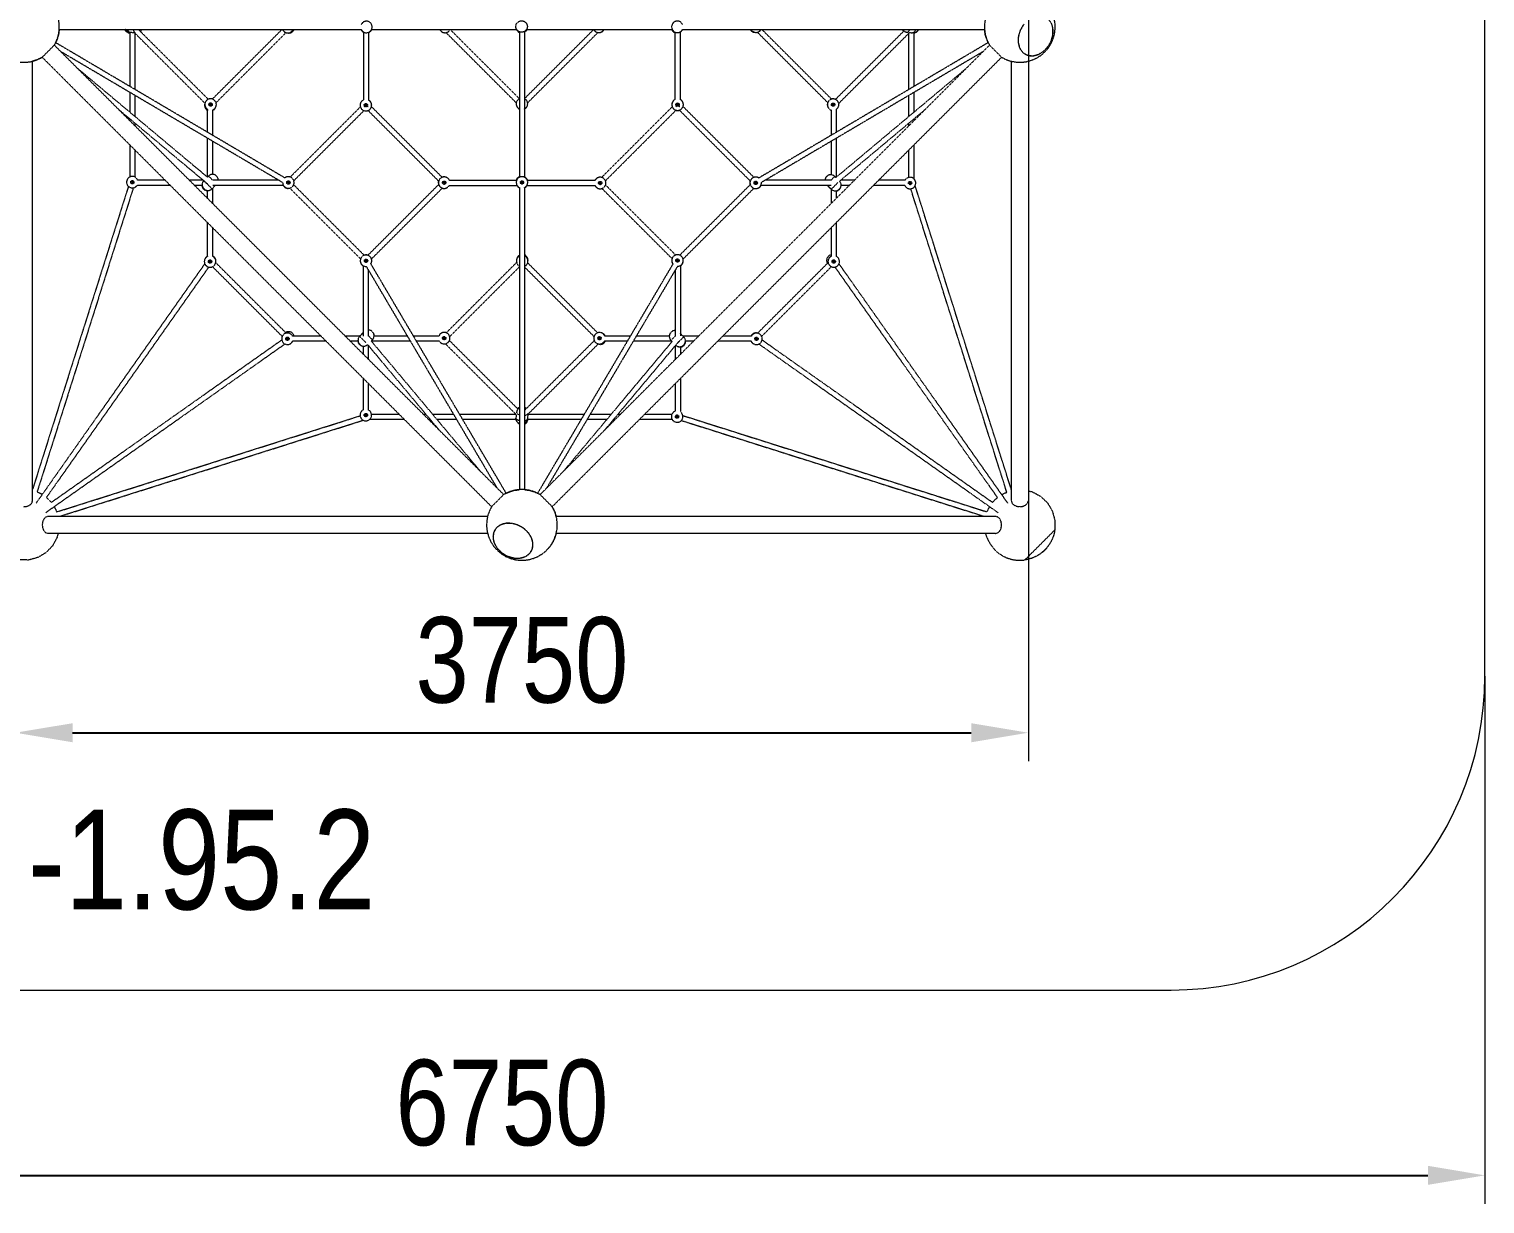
# Model space of a CAD drawing. Header units: millimetres. Extents: x -4439 to 3374, y -3971 to 3529.
# Drawn here: x -1729 to 3374, y -3971 to 146 of the extents above; entities that cross this region are included whole.
import ezdxf

# ---------------------------------------------------------------- set-up
doc = ezdxf.new("R2010")
doc.units = ezdxf.units.MM
doc.linetypes.add('HIDDEN', pattern=[1.905, 1.27, -0.635])
for name, color, linetype in [('DIKOM_АРТИКУЛ', 7, 'Continuous'), ('DIKOM_ЗОНА', 90, 'Continuous'), ('DIKOM_ОБЪЕКТ', 7, 'Continuous'), ('DIKOM_РАЗМЕР_ЗОНА', 7, 'Continuous'), ('DIKOM_РАЗМЕР_ОБЪЕКТА', 7, 'Continuous')]:
    doc.layers.add(name, color=color, linetype=linetype)
doc.styles.add('style1', font='arialbd.ttf', dxfattribs={"width": 0.8})
doc.dimstyles.new('1-50', dxfattribs={"dimtxt": 300, "dimasz": 200, "dimexe": 100, "dimexo": 0, "dimgap": 100, "dimtad": 1, "dimtxsty": 'style1', "dimcen": 200, "dimclrd": 7, "dimclre": 7, "dimclrt": 7, "dimadec": 1, "dimazin": 2, "dimtfac": 1, "dimtmove": 0, "dimatfit": 2, "dimfxl": 0, "dimlwd": 25, "dimlwe": 18, "dimarcsym": 0})

# ---------------------------------------------------------------- blocks, each defined once
blk = doc.blocks.new('*D1')
at = {"layer": 'Defpoints', "color": 0, "transparency": 16777216}
for p in [(-1776.5, 2072.2), (1773.8, 2072.2), (1773.8, -2319.5)]:
    blk.add_point(p, dxfattribs=at)
at = {"layer": 'DIKOM_РАЗМЕР_ОБЪЕКТА', "color": 7, "lineweight": 18, "transparency": 16777216}
for p, q in [((-1776.5, 2072.2), (-1776.5, -2419.5)), ((1773.8, 2072.2), (1773.8, -2419.5))]:
    blk.add_line(p, q, dxfattribs=at)
at = {"layer": 'DIKOM_РАЗМЕР_ОБЪЕКТА', "color": 7, "lineweight": 25, "transparency": 16777216}
blk.add_line((-1576.5, -2319.5), (1573.8, -2319.5), dxfattribs=at)
at = {"layer": 'DIKOM_РАЗМЕР_ОБЪЕКТА', "color": 7, "transparency": 16777216}
for points in [[(-1576.5, -2286.2), (-1576.5, -2352.9), (-1776.5, -2319.5)], [(1573.8, -2286.2), (1573.8, -2352.9), (1773.8, -2319.5)]]:
    blk.add_solid(points, dxfattribs=at)
at = {"layer": 'DIKOM_РАЗМЕР_ОБЪЕКТА', "color": 7, "transparency": 16777216, "insert": (-1.4, -2066.2), "char_height": 300, "attachment_point": 5, "style": 'style1'}
blk.add_mtext('{\\fArial|b0|i0|c204|p34;3750}', dxfattribs=at)
blk = doc.blocks.new('*D3')
at = {"layer": 'Defpoints', "color": 0, "transparency": 16777216}
for p in [(-3376.5, -2121.3), (3373.8, -2121.3), (3373.8, -3870.6)]:
    blk.add_point(p, dxfattribs=at)
at = {"layer": 'DIKOM_РАЗМЕР_ЗОНА', "color": 7, "lineweight": 18, "transparency": 16777216}
for p, q in [((-3376.5, -2121.3), (-3376.5, -3970.6)), ((3373.8, -2121.3), (3373.8, -3970.6))]:
    blk.add_line(p, q, dxfattribs=at)
at = {"layer": 'DIKOM_РАЗМЕР_ЗОНА', "color": 7, "lineweight": 25, "transparency": 16777216}
blk.add_line((-3176.5, -3870.6), (3173.8, -3870.6), dxfattribs=at)
at = {"layer": 'DIKOM_РАЗМЕР_ЗОНА', "color": 7, "transparency": 16777216}
for points in [[(-3176.5, -3837.2), (-3176.5, -3903.9), (-3376.5, -3870.6)], [(3173.8, -3837.2), (3173.8, -3903.9), (3373.8, -3870.6)]]:
    blk.add_solid(points, dxfattribs=at)
at = {"layer": 'DIKOM_РАЗМЕР_ЗОНА', "color": 7, "transparency": 16777216, "insert": (-71.2, -3617.4), "char_height": 300, "attachment_point": 5, "style": 'style1'}
blk.add_mtext('{\\fArial|b0|i0|c204|p34;6750}', dxfattribs=at)

msp = doc.modelspace()

# ---------------------------------------------------------------- linework, layer by layer
at = {"layer": 'DIKOM_ЗОНА', "color": 3, "lineweight": 15}
msp.add_lwpolyline([(-3376.52, 2428.976), (-3376.52, -2121.303, 0.41421356), (-2276.52, -3221.303), (2273.759, -3221.303, 0.41421356), (3373.759, -2121.303), (3373.759, 2428.976, 0.41421356), (2273.759, 3528.976), (-2276.52, 3528.976, 0.41421356)], format="xyb", close=True, dxfattribs=at)
at = {"layer": 'DIKOM_ОБЪЕКТ', "color": 7, "linetype": 'HIDDEN', "lineweight": 15}
for p, q in [((1755.409, 159.786), (1744.25, 139.792)), ((-1622.964, 144.836), (-564.399, 144.836)), ((-1382.044, 142.842), (-1382.503, 144.836)), ((-1376.062, 132.721), (-1376.062, -54.321)), ((-1358.757, 132.804), (-1375.024, 134.544)), ((-1375.022, 132.721), (-1375.022, 134.544)), ((-1112.093, -113.86), (-1358.757, 132.804)), ((-1358.062, 132.108), (-1358.062, -64.942)), ((-1100.714, -99.784), (-1345.334, 144.836)), ((-842.517, 144.836), (-1086.31, -98.957)), ((-828.17, 133.727), (-1073.461, -111.563)), ((-556.653, 136.349), (-556.653, -102.182)), ((-538.653, 135.043), (-538.653, -102.875)), ((-528.251, 144.836), (-19.546, 144.836)), ((-21.039, -112.37), (-267.313, 133.904)), ((-10.38, -97.572), (-252.789, 144.836)), ((-10.38, 136.912), (-10.38, -373.297)), ((250.028, 144.836), (7.62, -97.572)), ((7.62, 137.969), (7.62, -373.034)), ((14.695, 144.836), (525.753, 144.836)), ((264.826, 134.178), (18.552, -112.096)), ((535.892, -100.405), (535.892, 135.505)), ((553.892, -100.895), (553.892, 136.868)), ((561.428, 144.836), (1620.092, 144.836)), ((1070.547, -111.41), (823.826, 135.31)), ((1083.854, -99.262), (839.756, 144.836)), ((1337.493, 139.756), (1097.524, -100.213)), ((1357.428, 134.235), (1108.927, -114.266)), ((1355.301, -64.942), (1355.301, 132.108)), ((1357.428, 134.235), (1367.983, 133.107)), ((1373.301, -54.321), (1373.301, 133.107)), ((1738.437, 118.824), (1738.146, 97.641)), ((1744.25, 139.792), (1738.437, 118.824)), ((1853.249, 104.198), (1853.879, 105.327)), ((1853.879, 105.327), (1859.692, 126.295)), ((1859.692, 126.295), (1859.983, 147.478)), ((-1640.23, 89.973), (-1682.657, 47.546)), ((-1641.199, 89.004), (-1635.987, 97.635)), ((-1640.23, 89.973), (-65.243, -1485.014)), ((-831.989, -375.377), (-1635.506, 98.777)), ((-839.978, -391.563), (-1617.522, 67.264)), ((62.483, -1485.014), (1637.47, 89.973)), ((1632.396, 98.571), (828.781, -375.641)), ((1614.761, 67.264), (838.032, -391.082)), ((1632.937, 98.209), (1638.133, 89.309)), ((1637.47, 89.973), (1679.896, 47.546)), ((1738.146, 97.641), (1744.116, 77.869)), ((1744.116, 77.869), (1755.764, 62.952)), ((1755.764, 62.952), (1771.136, 54.46)), ((1756.172, 62.946), (1762.861, 58.294)), ((1771.136, 54.46), (1790.119, 52.521)), ((1790.119, 52.521), (1809.391, 57.637)), ((1809.391, 57.637), (1827.257, 68.8)), ((-1716.52, -1506.227), (-1716.52, 33.886)), ((-1686.874, 45.124), (-1681.737, 48.466)), ((-1681.85, 48.353), (-1686.752, 45.181)), ((-1682.657, 47.546), (-107.67, -1527.44)), ((-1103.349, -372.811), (-1558.151, 7.894)), ((104.909, -1527.44), (1679.896, 47.546)), ((1555.39, 7.894), (1098.759, -374.343)), ((1713.759, 33.721), (1713.759, -1506.227)), ((1773.759, 33.886), (1773.759, -1506.227)), ((-1376.062, -75.221), (-1376.062, -144.529)), ((-1358.062, -85.843), (-1358.062, -159.597)), ((1355.301, -159.597), (1355.301, -85.843)), ((1373.301, -144.529), (1373.301, -75.221)), ((-1103.926, -395.802), (-1414.07, -136.187)), ((-1102.925, -215.498), (-1102.925, -135.232)), ((-1084.925, -226.12), (-1084.925, -136.687)), ((-567.523, -126.442), (-813.506, -372.425)), ((-555.072, -139.448), (-800.825, -385.2)), ((-293.16, -386.521), (-540.629, -139.052)), ((-281.009, -373.216), (-528.843, -125.382)), ((525.672, -125.792), (277.838, -373.626)), ((538.977, -137.944), (291.508, -385.413)), ((798.996, -386.132), (550.573, -137.709)), ((811.801, -373.481), (563.437, -125.117)), ((1082.165, -137.334), (1082.165, -226.12)), ((1100.165, -135.46), (1100.165, -215.498)), ((1411.31, -136.187), (1111.87, -386.841)), ((-1376.062, -168.003), (-1376.062, -174.196)), ((-1358.062, -183.071), (-1358.062, -192.196)), ((1355.301, -192.196), (1355.301, -183.071)), ((1373.301, -174.196), (1373.301, -168.003)), ((-1102.925, -371.697), (-1102.925, -236.398)), ((-1084.925, -362.727), (-1084.925, -247.02)), ((1082.165, -247.02), (1082.165, -364.232)), ((1100.165, -236.398), (1100.165, -373.166)), ((-1376.062, -259.049), (-1376.062, -372.325)), ((-1358.062, -277.049), (-1358.062, -372.075)), ((1355.301, -373.413), (1355.301, -277.049)), ((1373.301, -379.251), (1373.301, -259.049)), ((-1380.352, -404.6), (-1716.52, -1466.696)), ((-1366.346, -392.898), (-1365.413, -387.995)), ((-1233.674, -401.436), (-1350.221, -401.436)), ((-1251.674, -383.436), (-1347.861, -383.436)), ((-1118.698, -383.436), (-1166.821, -383.436)), ((-1121.979, -401.436), (-1148.821, -401.436)), ((-1087.606, -413.3), (-1111.153, -389.753)), ((-1104.068, -372.209), (-1102.925, -371.067)), ((-1103.955, -372.303), (-1102.925, -371.273)), ((-1103.725, -372.496), (-1099.803, -368.575)), ((-1099.803, -368.575), (-1084.942, -383.436)), ((-1087.606, -413.3), (-1075.743, -401.436)), ((-853.75, -383.436), (-1084.925, -383.436)), ((-837.321, -401.436), (-1084.925, -401.436)), ((-1076.156, -365.026), (-1076.318, -364.864)), ((-1067.824, -373.319), (-1076.087, -365.057)), ((-554.048, -646.449), (-801.359, -399.139)), ((-541.348, -646.54), (-292.925, -398.117)), ((-256.111, -401.436), (-18.348, -401.436)), ((-255.621, -383.436), (-19.712, -383.436)), ((-1.38, -388.259), (-1.38, -393.961)), ((16.107, -401.436), (254.638, -401.436)), ((17.413, -383.436), (255.331, -383.436)), ((291.904, -399.856), (537.656, -645.609)), ((798.905, -398.832), (551.595, -646.142)), ((1082.165, -401.436), (836.019, -401.436)), ((1082.165, -383.436), (850.989, -383.436)), ((1063.604, -374.178), (1063.254, -374.527)), ((1082.165, -415.008), (1068.593, -401.436)), ((1082.165, -414.741), (1068.86, -401.436)), ((1069.625, -401.436), (1082.989, -414.8)), ((1071.517, -366.265), (1070.828, -366.953)), ((1080.956, -384.306), (1095.187, -370.076)), ((1106.209, -391.58), (1082.989, -414.8)), ((1095.187, -370.076), (1099.137, -374.026)), ((1164.06, -383.436), (1115.938, -383.436)), ((1146.06, -401.436), (1117.299, -401.436)), ((1340.525, -401.436), (1230.913, -401.436)), ((1341.312, -383.436), (1248.913, -383.436)), ((1713.759, -1466.696), (1376.838, -402.22)), ((-1363.14, -409.872), (-1700.629, -1476.141)), ((-1102.925, -447.332), (-1102.925, -419.143)), ((-1084.925, -465.332), (-1084.925, -410.619)), ((-566.84, -659.113), (-815.031, -410.922)), ((-528.697, -659.345), (-280.334, -410.982)), ((-10.38, -408.972), (-10.38, -1467.636)), ((7.62, -409.182), (7.62, -1467.748)), ((278.898, -412.307), (524.881, -658.29)), ((811.569, -411.624), (563.378, -659.815)), ((1082.165, -413.976), (1082.165, -465.332)), ((1100.165, -420.428), (1100.165, -447.332)), ((1106.706, -418.319), (1114.969, -410.056)), ((1698.141, -1477), (1361.406, -413.117)), ((-1102.925, -650.067), (-1102.925, -532.185)), ((-1084.925, -650.5), (-1084.925, -550.185)), ((1082.165, -550.185), (1082.165, -650.204)), ((1100.165, -532.185), (1100.165, -649.964)), ((-1703.852, -1515.157), (-1112.669, -676.542)), ((-1668.157, -1495.762), (-1098.647, -687.891)), ((-841.568, -930.658), (-1085.807, -686.419)), ((-827.424, -919.346), (-1074.688, -672.082)), ((-556.653, -929.709), (-556.653, -683.563)), ((-87.952, -1462.305), (-546.299, -685.576)), ((-538.653, -929.709), (-538.653, -698.533)), ((-56.645, -1479.94), (-530.858, -676.325)), ((-266.627, -918.091), (-19.906, -671.371)), ((-254.478, -931.398), (-10.38, -687.301)), ((7.62, -687.301), (251.413, -931.094)), ((18.729, -672.954), (264.019, -918.244)), ((527.833, -676.773), (53.679, -1480.289)), ((544.019, -684.762), (85.192, -1462.305)), ((535.892, -698.533), (535.892, -929.709)), ((553.892, -682.105), (553.892, -929.709)), ((1071.802, -672.208), (824.538, -919.472)), ((1083.114, -686.351), (838.875, -930.591)), ((1095.737, -687.678), (1665.396, -1495.762)), ((1109.738, -676.3), (1701.091, -1515.157)), ((-570.225, -929.709), (-556.653, -916.137)), ((-556.653, -917.17), (-570.016, -930.533)), ((-569.958, -929.709), (-556.653, -916.404)), ((-529.394, -911.148), (-529.744, -910.798)), ((-521.481, -919.061), (-522.17, -918.372)), ((525.775, -912.607), (517.512, -920.87)), ((-831.516, -957.282), (-1670.374, -1548.636)), ((-842.895, -943.281), (-1650.979, -1512.94)), ((-705.401, -929.709), (-805.42, -929.709)), ((-687.401, -947.709), (-805.181, -947.709)), ((-569.192, -929.709), (-620.548, -929.709)), ((-575.644, -947.709), (-602.548, -947.709)), ((-573.535, -954.25), (-565.272, -962.513)), ((-546.796, -953.754), (-570.016, -930.533)), ((-556.653, -993.605), (-556.653, -964.843)), ((-291.404, -1258.854), (-542.057, -959.415)), ((-539.522, -928.5), (-525.292, -942.731)), ((-538.653, -1011.605), (-538.653, -963.482)), ((-147.323, -1402.935), (-529.559, -946.303)), ((-525.292, -942.731), (-529.242, -946.681)), ((-391.615, -947.709), (-528.382, -947.709)), ((-402.236, -929.709), (-519.449, -929.709)), ((-292.55, -929.709), (-381.336, -929.709)), ((-290.677, -947.709), (-370.714, -947.709)), ((-20.981, -1204.972), (-269.483, -956.471)), ((-15.46, -1185.037), (-255.429, -945.068)), ((252.24, -945.497), (7.62, -1190.117)), ((266.316, -956.877), (19.652, -1203.541)), ((525.267, -948.133), (144.562, -1402.935)), ((367.954, -947.709), (287.688, -947.709)), ((548.258, -948.709), (288.643, -1258.854)), ((378.576, -929.709), (289.142, -929.709)), ((524.153, -947.709), (388.854, -947.709)), ((515.183, -929.709), (399.476, -929.709)), ((517.482, -920.939), (517.32, -921.101)), ((521.031, -944.587), (535.892, -929.726)), ((524.952, -948.508), (521.031, -944.587)), ((524.665, -948.851), (523.522, -947.709)), ((524.759, -948.739), (523.729, -947.709)), ((535.892, -963.482), (535.892, -1011.605)), ((565.755, -932.389), (542.209, -955.936)), ((565.755, -932.389), (553.892, -920.526)), ((553.892, -966.763), (553.892, -993.605)), ((617.788, -929.709), (563.075, -929.709)), ((599.788, -947.709), (571.599, -947.709)), ((802.523, -947.709), (684.641, -947.709)), ((802.956, -929.709), (702.641, -929.709)), ((1667.613, -1548.636), (828.997, -957.453)), ((1648.218, -1512.94), (840.347, -943.431)), ((-556.653, -1188.069), (-556.653, -1078.457)), ((-538.653, -1188.856), (-538.653, -1096.457)), ((535.892, -1096.457), (535.892, -1192.645)), ((553.892, -1078.457), (553.892, -1195.004)), ((-1632.216, -1545.685), (-568.333, -1208.951)), ((-1621.912, -1561.303), (-557.436, -1224.382)), ((-534.468, -1220.845), (-414.265, -1220.845)), ((-528.629, -1202.845), (-432.265, -1202.845)), ((-347.412, -1202.845), (-338.287, -1202.845)), ((-329.412, -1220.845), (-323.22, -1220.845)), ((-314.813, -1202.845), (-241.059, -1202.845)), ((-299.746, -1220.845), (-230.437, -1220.845)), ((-220.159, -1202.845), (-23.108, -1202.845)), ((-209.537, -1220.845), (-22.11, -1220.845)), ((-20.981, -1204.972), (-22.11, -1215.527)), ((19.652, -1203.541), (17.912, -1219.808)), ((19.735, -1219.805), (17.912, -1219.805)), ((19.735, -1220.845), (206.777, -1220.845)), ((20.348, -1202.845), (217.398, -1202.845)), ((227.677, -1220.845), (296.985, -1220.845)), ((238.299, -1202.845), (312.053, -1202.845)), ((320.459, -1220.845), (326.652, -1220.845)), ((335.527, -1202.845), (344.652, -1202.845)), ((411.504, -1220.845), (524.781, -1220.845)), ((429.504, -1202.845), (524.531, -1202.845)), ((545.354, -1211.13), (540.451, -1210.197)), ((562.328, -1207.924), (1628.597, -1545.413)), ((9.614, -1226.828), (7.62, -1227.286)), ((557.056, -1225.135), (1619.152, -1561.303)), ((-1653.696, -1509.086), (-1664.302, -1498.479)), ((-1653.706, -1509.076), (-1651.076, -1513.009)), ((-65.243, -1485.014), (-107.67, -1527.44)), ((-57.007, -1480.481), (-65.907, -1485.678)), ((63.451, -1485.982), (54.821, -1480.771)), ((62.483, -1485.014), (104.909, -1527.44)), ((107.332, -1531.658), (103.99, -1526.52)), ((104.103, -1526.634), (107.275, -1531.536)), ((1661.542, -1498.479), (1650.935, -1509.086)), ((1661.532, -1498.49), (1665.465, -1495.86)), ((-121.495, -1561.303), (-1661.443, -1561.303)), ((1658.683, -1561.303), (118.57, -1561.303)), ((-121.33, -1621.303), (-1661.443, -1621.303)), ((-100.757, -1618.681), (-102.695, -1637.663)), ((-92.265, -1603.308), (-100.757, -1618.681)), ((-92.271, -1603.716), (-96.923, -1610.405)), ((-77.347, -1591.66), (-92.265, -1603.308)), ((-57.575, -1585.69), (-77.347, -1591.66)), ((-36.393, -1585.981), (-57.575, -1585.69)), ((-15.425, -1591.794), (-36.393, -1585.981)), ((4.569, -1602.953), (-15.425, -1591.794)), ((21.102, -1618.416), (4.569, -1602.953)), ((8.119, -1605.891), (8.072, -1605.975)), ((32.265, -1636.282), (21.102, -1618.416)), ((1658.683, -1621.303), (118.734, -1621.303)), ((1623.545, -1621.303), (1625.485, -1628.55)), ((1858.318, -1617.277), (1844.4, -1631.069)), ((1862.203, -1613.452), (1858.318, -1617.277)), ((1864.401, -1611.304), (1862.203, -1613.452)), ((1866.436, -1609.366), (1864.401, -1611.304)), ((-102.695, -1637.663), (-97.579, -1656.935)), ((-97.579, -1656.935), (-86.416, -1674.801)), ((26.951, -1689.909), (35.443, -1674.537)), ((31.553, -1683.058), (34.614, -1676.393)), ((37.381, -1655.555), (32.265, -1636.282)), ((34.614, -1676.393), (36.571, -1669.179)), ((35.443, -1674.537), (37.381, -1655.555)), ((36.571, -1669.179), (37.36, -1661.398)), ((36.941, -1653.961), (36.891, -1653.26)), ((37.36, -1661.398), (36.941, -1653.961)), ((98.121, -1665.302), (89.652, -1675.138)), ((1828.292, -1682.709), (1829.661, -1681.424)), ((1829.855, -1681.24), (1829.63, -1681.455)), ((1829.661, -1681.424), (1829.63, -1681.455)), ((1831.772, -1679.364), (1829.855, -1681.24)), ((1830.856, -1680.26), (1830.963, -1680.157)), ((1830.963, -1680.157), (1831.11, -1680.016)), ((1831.272, -1679.858), (1831.772, -1679.364)), ((1834.485, -1676.566), (1835.808, -1675.135)), ((1835.034, -1674.569), (1835.449, -1674.985)), ((1835.197, -1674.757), (1835.179, -1674.778)), ((1835.449, -1674.985), (1835.537, -1674.889)), ((1835.537, -1674.889), (1837.01, -1673.243)), ((1835.808, -1675.135), (1835.823, -1675.121)), ((1837.262, -1673.512), (1835.824, -1675.12)), ((1836.504, -1674.054), (1835.912, -1674.714)), ((1836.385, -1673.948), (1836.504, -1674.054)), ((1836.952, -1673.573), (1836.504, -1674.054)), ((1837.156, -1673.394), (1836.952, -1673.573)), ((1836.988, -1673.066), (1836.959, -1673.034)), ((1837.055, -1673.191), (1836.988, -1673.066)), ((1836.999, -1673.255), (1837.156, -1673.394)), ((1837.01, -1673.243), (1837.055, -1673.191)), ((1837.167, -1673.381), (1837.01, -1673.243)), ((1837.188, -1673.396), (1837.011, -1673.241)), ((1837.221, -1673.429), (1837.156, -1673.394)), ((1837.262, -1673.512), (1837.221, -1673.429)), ((-51.018, -1700.794), (-49.889, -1701.423)), ((-49.889, -1701.423), (-28.922, -1707.237)), ((-28.922, -1707.237), (-7.739, -1707.527)), ((-7.739, -1707.527), (12.033, -1701.557)), ((12.033, -1701.557), (26.951, -1689.909)), ((26.951, -1689.909), (26.828, -1689.82)), ((1763.913, -1711.732), (1761.756, -1713.99)), ((1766.198, -1709.399), (1763.913, -1711.732)), ((1772.824, -1702.684), (1766.198, -1709.399)), ((1783.915, -1691.518), (1772.824, -1702.684)), ((1822.692, -1686.824), (1823.01, -1687.209)), ((1822.692, -1686.824), (1822.713, -1686.861)), ((1822.794, -1686.959), (1822.735, -1686.918)), ((1822.737, -1686.903), (1822.93, -1687.136)), ((1822.804, -1686.971), (1822.794, -1686.959)), ((1822.974, -1687.184), (1822.93, -1687.136)), ((1822.995, -1687.202), (1822.974, -1687.184)), ((1823.01, -1687.209), (1823.032, -1687.246)), ((1823.032, -1687.246), (1823.075, -1687.272)), ((1825.491, -1685.223), (1823.076, -1687.272)), ((1824.487, -1685.157), (1824.812, -1685.536))]:
    msp.add_line(p, q, dxfattribs=at)
for points in [[(-1635.987, 97.635), (-1629.113, 113.94), (-1624.849, 129.914), (-1622.722, 146.752), (-1622.853, 162.917), (-1625.004, 178.534), (-1629.438, 194.676), (-1635.697, 209.463)], [(1633.227, 210.038), (1626.353, 193.732), (1622.089, 177.758), (1619.962, 160.92), (1620.092, 144.755), (1622.244, 129.138), (1626.678, 112.996), (1632.937, 98.209)], [(1679.97, 47.686), (1693.707, 40.386), (1710.752, 34.31), (1729.283, 30.684), (1748.5, 29.927), (1766.772, 31.99), (1785.494, 37.07), (1803.405, 45.123), (1818.984, 55.259), (1833.425, 68.185), (1844.963, 82.186), (1854.292, 97.635), (1861.166, 113.94), (1865.43, 129.914), (1867.557, 146.752), (1867.427, 162.917), (1865.275, 178.534), (1860.841, 194.676), (1854.582, 209.463), (1846.672, 223.009), (1836.536, 236.107), (1824.108, 248.282)], [(1758.431, 163.288), (1752.611, 155.218), (1747.586, 146.433), (1743.692, 137.62), (1740.737, 128.499), (1738.774, 119.131), (1737.889, 109.767), (1738.123, 100.54), (1739.529, 91.526), (1742.071, 83.159), (1745.844, 75.302), (1750.674, 68.449), (1756.172, 62.946)], [(1839.944, 81.774), (1845.764, 89.845), (1850.789, 98.629), (1854.683, 107.442), (1857.638, 116.564), (1859.601, 125.931), (1860.486, 135.296), (1860.252, 144.522), (1858.846, 153.536), (1856.304, 161.904), (1852.531, 169.76), (1847.701, 176.614), (1842.203, 182.117), (1835.514, 186.769)], [(-1622.877, 144.836), (-1625.267, 127.845), (-1630.199, 110.854), (-1635.635, 98.853)], [(-1375.024, 134.544), (-1377.779, 135.034), (-1380.478, 135.918), (-1383.055, 137.189), (-1385.428, 138.818), (-1387.473, 140.692), (-1389.115, 142.656), (-1390.445, 144.727), (-1390.498, 144.836)], [(-1375.024, 134.544), (-1376.451, 134.909), (-1377.846, 135.717), (-1379.129, 136.947), (-1380.273, 138.57), (-1381.252, 140.549), (-1382.044, 142.842)], [(-1363.055, 144.836), (-1362.847, 143.28), (-1362.259, 140.726)], [(-1362.259, 140.726), (-1361.467, 138.433), (-1360.488, 136.453), (-1359.344, 134.831), (-1358.061, 133.601), (-1356.667, 132.793), (-1355.239, 132.428)], [(1333.142, 144.836), (1334.063, 143.397), (1335.643, 141.483), (1337.623, 139.635), (1339.942, 138.002), (1342.517, 136.69), (1345.288, 135.753), (1348.198, 135.223)], [(1348.198, 135.223), (1349.765, 135.295), (1351.299, 135.818), (1352.811, 136.775), (1354.268, 138.144), (1355.637, 139.894), (1356.888, 141.987), (1357.992, 144.377), (1358.155, 144.836)], [(1378.691, 144.836), (1377.777, 142.26), (1376.673, 139.871), (1375.422, 137.778), (1374.053, 136.027), (1372.596, 134.658), (1371.084, 133.702), (1369.55, 133.179), (1367.983, 133.107)], [(1388.452, 144.836), (1388.349, 144.583), (1387.367, 142.742), (1386.156, 140.953), (1384.726, 139.269), (1382.995, 137.647), (1381.145, 136.279), (1378.864, 134.99), (1376.45, 134.013), (1373.676, 133.309), (1370.896, 133.007), (1367.983, 133.107)], [(1373.301, 132.301), (1374.767, 132.586), (1377.528, 133.553), (1380.142, 134.923), (1382.529, 136.663), (1384.645, 138.743), (1385.116, 139.367)], [(1632.9, 98.868), (1627.705, 110.151), (1622.669, 127.111), (1620.097, 144.615), (1620.096, 144.836)], [(-1826.869, 59.39), (-1812.535, 48.87), (-1796.572, 40.387), (-1779.527, 34.31), (-1760.996, 30.684), (-1741.779, 29.927), (-1723.507, 31.99), (-1704.785, 37.071), (-1686.874, 45.124)], [(1762.861, 58.294), (1769.502, 55.238), (1776.74, 53.275), (1784.521, 52.486), (1792.588, 52.941), (1800.894, 54.671), (1809.308, 57.708), (1817.606, 62.022), (1825.492, 67.463), (1833.186, 74.26), (1839.944, 81.774)], [(1827.257, 68.8), (1842.72, 85.333), (1843.438, 86.619)], [(-1686.752, 45.181), (-1702.823, 37.782), (-1716.52, 33.714)], [(-1093.925, -123.383), (-1094.049, -122.093), (-1094.418, -120.718), (-1095.019, -119.3), (-1095.835, -117.882), (-1096.842, -116.508), (-1098.008, -115.218)], [(-1089.843, -115.218), (-1091.009, -116.508), (-1092.015, -117.882), (-1092.831, -119.3), (-1093.433, -120.718), (-1093.801, -122.093), (-1093.925, -123.383)], [(-547.653, -115.218), (-547.777, -116.508), (-548.145, -117.882), (-548.747, -119.3), (-549.563, -120.718), (-550.569, -122.093), (-551.735, -123.383)], [(548.975, -123.383), (547.809, -122.093), (546.802, -120.718), (545.986, -119.3), (545.385, -117.882), (545.016, -116.508), (544.892, -115.218)], [(-22.915, -1220.845), (-22.63, -1222.312), (-21.663, -1225.072), (-20.293, -1227.686), (-18.553, -1230.074), (-16.474, -1232.189), (-15.85, -1232.66)], [(-10.38, -1235.997), (-10.633, -1235.893), (-12.475, -1234.911), (-14.264, -1233.7), (-15.947, -1232.27), (-17.569, -1230.539), (-18.938, -1228.689), (-20.227, -1226.408), (-21.204, -1223.994), (-21.908, -1221.22), (-22.209, -1218.44), (-22.11, -1215.527)], [(-10.38, -1226.235), (-12.956, -1225.321), (-15.345, -1224.217), (-17.438, -1222.966), (-19.189, -1221.597), (-20.558, -1220.14), (-21.514, -1218.628), (-22.037, -1217.094), (-22.11, -1215.527)], [(-10.38, -1180.686), (-11.82, -1181.607), (-13.733, -1183.187), (-15.582, -1185.167), (-17.215, -1187.486), (-18.526, -1190.061), (-19.464, -1192.832), (-19.994, -1195.742)], [(-19.994, -1195.742), (-19.921, -1197.31), (-19.398, -1198.843), (-18.442, -1200.355), (-17.073, -1201.812), (-15.322, -1203.181), (-13.229, -1204.432), (-10.84, -1205.537), (-10.38, -1205.7)], [(7.62, -1207.839), (9.176, -1207.63), (11.73, -1207.043)], [(17.912, -1219.808), (17.421, -1222.563), (16.538, -1225.262), (15.267, -1227.838), (13.638, -1230.212), (11.764, -1232.256), (9.799, -1233.898), (7.729, -1235.229), (7.62, -1235.282)], [(17.912, -1219.808), (17.547, -1221.235), (16.738, -1222.629), (15.509, -1223.913), (13.886, -1225.057), (11.907, -1226.036), (9.614, -1226.828)], [(11.73, -1207.043), (14.023, -1206.251), (16.003, -1205.272), (17.625, -1204.128), (18.855, -1202.845), (19.663, -1201.45), (20.028, -1200.023)], [(-1682.631, -1485.054), (-1684.68, -1483.824), (-1688.922, -1481.492), (-1693.601, -1479.163), (-1698.631, -1476.924), (-1700.629, -1476.141)], [(54.821, -1480.771), (38.516, -1473.897), (22.541, -1469.633), (5.704, -1467.506), (-10.461, -1467.636), (-26.078, -1469.788), (-42.22, -1474.222), (-57.007, -1480.481)], [(-56.348, -1480.444), (-45.065, -1475.25), (-28.105, -1470.213), (-10.601, -1467.641), (-10.38, -1467.64)], [(7.62, -1467.661), (24.611, -1470.051), (41.601, -1474.983), (53.602, -1480.419)], [(1680.432, -1485.851), (1689.396, -1479.857), (1698.141, -1477)], [(1773.759, -1472.121), (1787.673, -1475.34), (1816.707, -1491.03), (1840.567, -1513.816), (1857.615, -1542.183), (1866.703, -1575.153), (1866.436, -1609.366)], [(-1746.52, -1527.44), (-1734.95, -1525.799), (-1725.231, -1521.173), (-1718.793, -1514.327), (-1716.52, -1506.227)], [(-1664.303, -1498.48), (-1666.175, -1496.854), (-1667.91, -1495.413)], [(-1641.067, -1527.976), (-1635.073, -1536.94), (-1632.216, -1545.685)], [(-107.53, -1527.515), (-114.83, -1541.251), (-120.907, -1558.296), (-124.532, -1576.827), (-125.29, -1596.044), (-123.226, -1614.316), (-118.146, -1633.039), (-110.093, -1650.949), (-99.957, -1666.528), (-87.031, -1680.969), (-73.031, -1692.507), (-57.582, -1701.836), (-41.276, -1708.71), (-25.302, -1712.974), (-8.464, -1715.101), (7.7, -1714.971), (23.317, -1712.819), (39.46, -1708.385), (54.246, -1702.126), (67.793, -1694.217), (80.89, -1684.081), (93.066, -1671.652)], [(1637.51, -1527.414), (1636.28, -1529.464), (1633.948, -1533.706), (1631.618, -1538.384), (1629.38, -1543.415), (1628.597, -1545.413)], [(1650.936, -1509.087), (1649.31, -1510.958), (1647.869, -1512.694)], [(1713.759, -1506.227), (1716.013, -1514.294), (1722.425, -1521.141), (1732.271, -1525.823), (1743.759, -1527.44)], [(1743.759, -1527.44), (1755.257, -1525.82), (1765.125, -1521.118), (1771.517, -1514.274), (1773.759, -1506.227)], [(-1661.443, -1561.303), (-1669.51, -1563.557), (-1676.357, -1569.969), (-1681.04, -1579.815), (-1682.657, -1591.303)], [(93.066, -1671.652), (103.586, -1657.319), (112.069, -1641.355), (118.146, -1624.311), (121.772, -1605.78), (122.529, -1586.563), (120.466, -1568.291), (115.385, -1549.568), (107.332, -1531.658)], [(107.275, -1531.536), (114.674, -1547.606), (118.741, -1561.303)], [(1679.896, -1591.303), (1678.255, -1579.733), (1673.629, -1570.014), (1666.783, -1563.576), (1658.683, -1561.303)], [(-1627.338, -1621.303), (-1630.556, -1635.217), (-1646.247, -1664.251), (-1669.032, -1688.111), (-1697.399, -1705.159), (-1730.37, -1714.247), (-1764.583, -1713.98)], [(-1682.657, -1591.303), (-1681.037, -1602.801), (-1676.334, -1612.669), (-1669.49, -1619.061), (-1661.443, -1621.303)], [(-96.923, -1610.405), (-99.978, -1617.046), (-101.941, -1624.284), (-102.731, -1632.066), (-102.276, -1640.132), (-100.545, -1648.438), (-97.508, -1656.852), (-93.195, -1665.15), (-87.753, -1673.037), (-80.956, -1680.73), (-73.442, -1687.488)], [(8.072, -1605.975), (0.001, -1600.155), (-8.783, -1595.131), (-17.596, -1591.236), (-26.718, -1588.281), (-36.085, -1586.318), (-45.45, -1585.433), (-54.676, -1585.667), (-63.69, -1587.073), (-72.058, -1589.615), (-79.914, -1593.388), (-86.768, -1598.219), (-92.271, -1603.716)], [(36.891, -1653.26), (35.175, -1645.025), (32.138, -1636.611), (27.824, -1628.313), (22.383, -1620.427), (15.586, -1612.733), (8.072, -1605.975)], [(118.705, -1621.303), (114.941, -1634.273), (107.641, -1650.389), (98.121, -1665.302)], [(1658.683, -1621.303), (1666.832, -1619.002), (1673.659, -1612.551), (1678.266, -1602.835), (1679.896, -1591.303)], [(1844.4, -1631.069), (1830.066, -1645.34), (1813.945, -1661.433)], [(1866.401, -1609.619), (1865.443, -1615.168), (1864.222, -1620.721), (1862.845, -1625.875), (1861.432, -1630.417), (1859.327, -1636.256), (1857.346, -1641.051), (1855.4, -1645.275), (1853.521, -1649.001), (1851.13, -1653.338), (1848.503, -1657.678), (1846.672, -1660.482), (1845.334, -1662.432), (1844.317, -1663.862), (1843.517, -1664.96), (1842.864, -1665.835), (1842.315, -1666.56), (1841.713, -1667.342), (1840.632, -1668.714), (1839.732, -1669.827), (1838.434, -1671.387), (1837.576, -1672.391), (1836.991, -1673.062)], [(-86.416, -1674.801), (-69.883, -1690.265), (-68.597, -1690.982)], [(-73.442, -1687.488), (-65.372, -1693.308), (-56.587, -1698.333), (-47.774, -1702.227), (-38.653, -1705.182), (-29.285, -1707.145), (-19.92, -1708.03), (-10.694, -1707.796), (-1.68, -1706.39), (6.688, -1703.848), (14.544, -1700.075), (21.398, -1695.245), (26.901, -1689.748), (31.553, -1683.058)], [(1656.078, -1678.985), (1668.857, -1690.125), (1683.09, -1699.448), (1697.431, -1706.324), (1710.547, -1710.773), (1722.509, -1713.469), (1733.516, -1714.88), (1743.688, -1715.304), (1753.085, -1714.952), (1761.758, -1713.99)], [(1813.945, -1661.433), (1797.952, -1677.436), (1783.915, -1691.518)], [(1831.273, -1678.864), (1830.602, -1679.529), (1829.905, -1680.21), (1829.204, -1680.885), (1828.523, -1681.529), (1827.845, -1682.16), (1827.087, -1682.856), (1826.252, -1683.61), (1825.372, -1684.39), (1823.996, -1685.584)], [(1831.625, -1679.217), (1830.797, -1680.037), (1829.958, -1680.853), (1829.112, -1681.66), (1828.261, -1682.456), (1827.408, -1683.239), (1826.551, -1684.012), (1825.687, -1684.777), (1824.227, -1686.046)], [(1825.497, -1685.217), (1826.904, -1683.973), (1828.292, -1682.709)], [(1831.625, -1679.217), (1831.245, -1679.633), (1830.947, -1679.963), (1830.723, -1680.216), (1830.563, -1680.401), (1830.455, -1680.531), (1830.389, -1680.618), (1830.354, -1680.669), (1830.346, -1680.693), (1830.357, -1680.695), (1830.383, -1680.68), (1830.42, -1680.653), (1830.465, -1680.617), (1830.516, -1680.573), (1830.571, -1680.524), (1830.628, -1680.473), (1830.686, -1680.419), (1830.743, -1680.366), (1830.856, -1680.26)], [(1835.179, -1674.778), (1834.251, -1675.782), (1833.314, -1676.776), (1832.328, -1677.796), (1831.273, -1678.864)], [(1835.912, -1674.714), (1835.315, -1675.368), (1834.714, -1676.018), (1834.108, -1676.665), (1833.494, -1677.309), (1832.876, -1677.95), (1832.252, -1678.586), (1831.625, -1679.217)], [(1831.772, -1679.364), (1833.139, -1677.975), (1834.485, -1676.566)], [(1822.757, -1686.886), (1822.244, -1687.308), (1820.596, -1688.632), (1818.798, -1690.025), (1816.862, -1691.467), (1814.841, -1692.911), (1812.739, -1694.35), (1810.438, -1695.854), (1808.046, -1697.341), (1805.534, -1698.824), (1803.02, -1700.23), (1799.905, -1701.867), (1797.449, -1703.081), (1794.762, -1704.332), (1791.525, -1705.738), (1787.529, -1707.325), (1784.206, -1708.525), (1780.424, -1709.762), (1776.138, -1711.004), (1772.268, -1711.985), (1767.631, -1712.987), (1762.009, -1713.956)], [(1823.996, -1685.584), (1823.545, -1685.985), (1823.181, -1686.318), (1822.906, -1686.579), (1822.738, -1686.753), (1822.692, -1686.824)], [(1824.227, -1686.046), (1823.72, -1686.5), (1823.328, -1686.864), (1823.085, -1687.107), (1823.01, -1687.209)]]:
    msp.add_lwpolyline(points, dxfattribs=at)
for centre, radius in [((-2.449, 155.347), 20.125), ((-1092.445, -118.072), 5.843), ((-1092.445, -118.072), 2.875), ((-548.342, -120.489), 5.843), ((-548.342, -120.489), 2.875), ((544.412, -118.583), 5.843), ((544.412, -118.583), 2.875), ((1089.317, -118.575), 5.843), ((1089.317, -118.575), 2.875), ((-1366.83, -390.145), 5.843), ((-1366.83, -390.145), 2.875), ((-819.9, -391.45), 5.843), ((-819.9, -391.45), 2.875), ((-273.8, -391.956), 5.843), ((-273.8, -391.956), 2.875), ((-1.135, -391.11), 5.843), ((-1.135, -391.11), 2.875), ((272.944, -393.125), 5.843), ((272.944, -393.125), 2.875), ((818.004, -392.572), 5.843), ((818.004, -392.572), 2.875), ((1358.874, -393.206), 5.843), ((1358.874, -393.206), 2.875), ((-1094.389, -668.255), 5.843), ((-547.788, -665.549), 5.843), ((-547.788, -665.549), 2.875), ((543.906, -664.684), 5.843), ((543.906, -664.684), 2.875), ((1091.441, -668.053), 5.843), ((-1094.389, -668.255), 2.875), ((1091.441, -668.053), 2.875), ((-823.269, -938.985), 5.843), ((-823.269, -938.985), 2.875), ((-273.791, -936.861), 5.843), ((-273.791, -936.861), 2.875), ((270.528, -937.229), 5.843), ((270.528, -937.229), 2.875), ((820.711, -939.173), 5.843), ((820.711, -939.173), 2.875), ((-548.423, -1206.419), 5.843), ((-548.423, -1206.419), 2.875), ((542.601, -1211.613), 5.843), ((542.601, -1211.613), 2.875)]:
    msp.add_circle(centre, radius, dxfattribs=at)
for centre, radius, start, end in [((-546.327, 153.591), 20.125, 205.85015, 152.635924), ((543.566, 154.081), 20.125, 25.85015, 332.635924), ((-1375.022, 152.846), 20.125, 203.489922, 267.029602), ((-1352.022, 152.846), 20.125, 312.336103, 336.519012), ((-821.975, 152.821), 20.125, 203.38188, 336.553806), ((-818.704, 152.58), 20.125, 261.305124, 337.303066), ((-546.384, 152.399), 20.125, 202.134769, 239.23158), ((-546.89, 153.895), 20.125, 206.783977, 233.150044), ((-546.089, 153.248), 20.125, 211.896574, 238.320449), ((-546.384, 152.399), 20.125, 292.61546, 330.232451), ((-546.089, 153.248), 20.125, 291.741039, 329.208819), ((-544.879, 155.106), 20.125, 312.920353, 329.227175), ((-545.062, 154.478), 20.125, 316.698844, 331.342889), ((-271.147, 153.694), 20.125, 206.158827, 270.451885), ((-270.897, 153.696), 20.125, 206.18914, 333.833565), ((-1.813, 152.905), 20.125, 203.707527, 244.74285), ((-1.813, 152.905), 20.125, 298.034399, 336.36001), ((268.137, 153.976), 20.125, 207.091743, 332.962913), ((268.386, 153.979), 20.125, 269.554115, 332.900369), ((542.119, 152.566), 20.125, 202.611509, 251.927947), ((542.119, 152.566), 20.125, 305.83317, 318.907264), ((544.129, 153.778), 20.125, 299.09979, 333.548462), ((815.944, 155.092), 20.125, 210.688575, 270.669669), ((819.214, 154.851), 20.125, 209.911817, 330.085945), ((1349.261, 154.826), 20.125, 209.835896, 231.678787), ((1372.261, 154.826), 20.125, 304.882036, 330.160451), ((-1092.445, -118.072), 20.125, 292.000138, 238.589056), ((-548.397, -120.378), 20.125, 114.242789, 197.625624), ((-548.092, -120.204), 20.125, 115.235152, 120.463892), ((-1.24, -115.681), 20.125, 117.091743, 242.962913), ((-1.24, -115.681), 20.125, 296.18914, 63.833565), ((544.412, -118.583), 20.125, 115.10719, 61.810137), ((1089.317, -118.575), 20.125, 302.717014, 249.132555), ((1089.096, -118.351), 20.125, 64.976615, 105.798128), ((-1093.62, -121.026), 20.125, 158.459701, 242.376766), ((-1093.62, -121.026), 20.125, 295.65376, 342.705129), ((-548.342, -120.489), 20.125, 114.420107, 61.1834), ((-547.653, -133.442), 10, 45, 135), ((-548.397, -120.378), 20.125, 27.625979, 60.998251), ((-548.092, -120.204), 20.125, 344.721875, 61.942796), ((-1.238, -115.93), 20.125, 179.554115, 242.900369), ((-1.238, -115.93), 20.125, 296.158827, 0.451885), ((544.156, -119.152), 20.125, 154.001272, 200.381101), ((544.892, -133.442), 10, 45, 135), ((544.156, -119.152), 20.125, 253.655991, 289.676165), ((544.453, -118.648), 20.125, 254.08027, 287.909021), ((544.453, -118.648), 20.125, 341.101888, 32.262204), ((1089.096, -118.351), 20.125, 159.111047, 221.575492), ((-1366.83, -390.145), 20.125, 19.477944, 325.788219), ((-1103.244, -399.846), 20.125, 184.535801, 270.907478), ((-1102.067, -398.876), 20.125, 136.748026, 233.295585), ((-1102.123, -399.005), 20.125, 186.957823, 258.111253), ((-1101.836, -399.069), 20.125, 136.749608, 315), ((-1085.573, -382.806), 20.125, 61.877269, 135), ((-1085.804, -382.613), 20.125, 61.877269, 87.497356), ((-1085.573, -382.806), 20.125, 358.202058, 28.122731), ((-819.9, -391.45), 20.125, 180.324984, 126.950583), ((-820.833, -391.777), 20.125, 208.717433, 286.983443), ((-820.508, -391.24), 20.125, 210.523808, 252.973523), ((-820.508, -391.24), 20.125, 69.553628, 126.499543), ((-274.368, -391.7), 20.125, 163.655991, 199.676165), ((-273.865, -391.997), 20.125, 164.08027, 197.909021), ((-273.8, -391.956), 20.125, 25.10719, 331.810137), ((-274.368, -391.7), 20.125, 64.001272, 110.381101), ((-2.65, -389.663), 20.125, 112.611509, 161.927947), ((-1.135, -391.11), 20.125, 295.85015, 242.635924), ((-1.439, -391.673), 20.125, 209.09979, 243.548462), ((-2.65, -389.663), 20.125, 215.83317, 228.907264), ((-2.022, -389.846), 20.125, 46.698844, 61.342889), ((-1.439, -391.673), 20.125, 296.783977, 323.150044), ((0.056, -391.168), 20.125, 292.134769, 329.23158), ((-2.65, -389.663), 20.125, 42.920353, 59.227175), ((-0.792, -390.873), 20.125, 21.741039, 59.208819), ((-0.792, -390.873), 20.125, 301.896574, 328.320449), ((0.056, -391.168), 20.125, 22.61546, 60.232451), ((272.66, -392.876), 20.125, 205.235152, 210.463892), ((272.834, -393.18), 20.125, 204.242789, 287.625624), ((272.944, -393.125), 20.125, 204.420107, 151.1834), ((272.66, -392.876), 20.125, 74.721875, 151.942796), ((272.834, -393.18), 20.125, 117.625979, 150.998251), ((817.682, -392.445), 20.125, 160.771115, 199.116013), ((818.004, -392.572), 20.125, 57.523523, 4.256149), ((817.682, -392.445), 20.125, 68.094526, 107.578247), ((818.889, -392.62), 20.125, 263.761782, 333.968268), ((818.889, -392.62), 20.125, 59.064627, 84.574586), ((1080.701, -384.816), 20.125, 151.877269, 176.066888), ((1080.956, -384.306), 20.125, 45, 177.521757), ((1081.003, -384.014), 20.125, 151.877269, 161.038008), ((1081.003, -384.014), 20.125, 86.689108, 118.122731), ((1096.991, -401.374), 20.125, 279.09388, 343.735791), ((1097.22, -400.57), 20.125, 331.877269, 43.134159), ((1097.266, -400.277), 20.125, 349.405756, 356.696874), ((1358.874, -393.206), 20.125, 204.159384, 150.911163), ((-273.865, -391.997), 20.125, 251.101888, 302.262204), ((1097.22, -400.57), 20.125, 225, 298.122731), ((1096.964, -401.08), 20.125, 279.170929, 333.500868), ((-1094.389, -668.255), 20.125, 115.145677, 61.94101), ((-1093.81, -666.846), 20.125, 116.959478, 159.887631), ((-1093.81, -666.846), 20.125, 344.290884, 63.730404), ((-547.788, -665.549), 20.125, 327.523523, 274.256149), ((-547.661, -665.226), 20.125, 70.771115, 109.116013), ((-547.661, -665.226), 20.125, 338.094526, 17.578247), ((-0.365, -666.758), 20.125, 119.911817, 240.085945), ((-0.124, -663.488), 20.125, 120.688575, 180.669669), ((-0.365, -666.758), 20.125, 293.38188, 66.553806), ((-0.124, -663.488), 20.125, 351.305124, 67.303066), ((543.696, -665.292), 20.125, 159.553628, 216.499543), ((543.906, -664.684), 20.125, 270.324984, 216.950583), ((544.233, -665.616), 20.125, 298.717433, 16.983443), ((1086.707, -664.049), 20.125, 103.076521, 211.270543), ((1091.441, -668.053), 20.125, 117.459304, 64.248573), ((1086.707, -664.049), 20.125, 40.785391, 47.953653), ((-547.836, -666.433), 20.125, 173.761782, 243.968268), ((-547.836, -666.433), 20.125, 329.064627, 354.574586), ((543.696, -665.292), 20.125, 300.523808, 342.973523), ((-819.266, -934.251), 20.125, 13.076521, 121.270543), ((-540.033, -928.245), 20.125, 61.877269, 86.066888), ((-539.522, -928.5), 20.125, 315, 87.521757), ((-539.23, -928.547), 20.125, 61.877269, 71.038008), ((-273.791, -936.861), 20.125, 212.717014, 159.132555), ((-273.567, -936.64), 20.125, 69.111047, 131.575492), ((270.528, -937.229), 20.125, 22.000138, 328.589056), ((535.261, -930.356), 20.125, 88.202058, 118.122731), ((-823.269, -938.985), 20.125, 27.459304, 334.248573), ((-819.266, -934.251), 20.125, 310.785391, 317.953653), ((-556.59, -944.535), 20.125, 189.09388, 253.735791), ((-556.296, -944.508), 20.125, 189.170929, 243.500868), ((-555.786, -944.764), 20.125, 135, 208.122731), ((-555.786, -944.764), 20.125, 241.877269, 313.134159), ((-555.494, -944.811), 20.125, 259.405756, 266.696874), ((-539.23, -928.547), 20.125, 356.689108, 28.122731), ((-273.567, -936.64), 20.125, 334.976615, 15.798128), ((273.482, -938.404), 20.125, 248.459701, 332.376766), ((273.482, -938.404), 20.125, 25.65376, 72.705129), ((535.069, -930.587), 20.125, 151.877269, 177.497356), ((535.261, -930.356), 20.125, 151.877269, 225), ((551.332, -946.851), 20.125, 226.748026, 323.295585), ((551.525, -946.62), 20.125, 226.749608, 45), ((552.302, -948.027), 20.125, 274.535801, 0.907478), ((551.461, -946.907), 20.125, 276.957823, 348.111253), ((819.302, -938.594), 20.125, 74.290884, 153.730404), ((819.302, -938.594), 20.125, 206.959478, 249.887631), ((820.711, -939.173), 20.125, 205.145677, 151.94101), ((-548.423, -1206.419), 20.125, 114.159384, 60.911163), ((-0.39, -1196.805), 20.125, 119.835896, 141.678787), ((-0.39, -1196.805), 20.125, 42.336103, 66.519012), ((-0.39, -1219.805), 20.125, 293.489922, 357.029602), ((542.601, -1211.613), 20.125, 109.477944, 55.788219), ((-0.39, -1219.805), 20.125, 214.882036, 240.160451), ((1777.682, -1570.727), 162.811, 200.802912, 221.677017)]:
    msp.add_arc(centre, radius, start, end, dxfattribs=at)

# ---------------------------------------------------------------- texts
at = {"layer": 'DIKOM_АРТИКУЛ', "insert": (-2296.435, -2588.717), "char_height": 350, "width": 1759.4069, "attachment_point": 1, "style": 'style1'}
msp.add_mtext('{\\fArial|b0|i0|c204|p34;СП-1.95.2}', dxfattribs=at)

# ---------------------------------------------------------------- dimensions: what is measured, and where the dimension line sits
at = {"layer": 'DIKOM_РАЗМЕР_ЗОНА'}
dim = msp.add_linear_dim(base=(3373.759, -3870.573), p1=(-3376.52, -2121.303), p2=(3373.759, -2121.303), text='{\\fArial|b0|i0|c204|p34;6750}', dimstyle='1-50', dxfattribs=at)
dim.commit()
dim.dimension.update_dxf_attribs({"geometry": '*D3', "text_midpoint": (-71.165, -3870.573), "dimtype": 160})
at = {"layer": 'DIKOM_РАЗМЕР_ОБЪЕКТА'}
dim = msp.add_linear_dim(base=(1773.759, -2319.523), p1=(-1776.52, 2072.163), p2=(1773.759, 2072.163), text='{\\fArial|b0|i0|c204|p34;3750}', dimstyle='1-50', dxfattribs=at)
dim.commit()
dim.dimension.update_dxf_attribs({"geometry": '*D1', "text_midpoint": (-1.38, -2319.523), "dimtype": 160})

doc.saveas('drawing.dxf')
